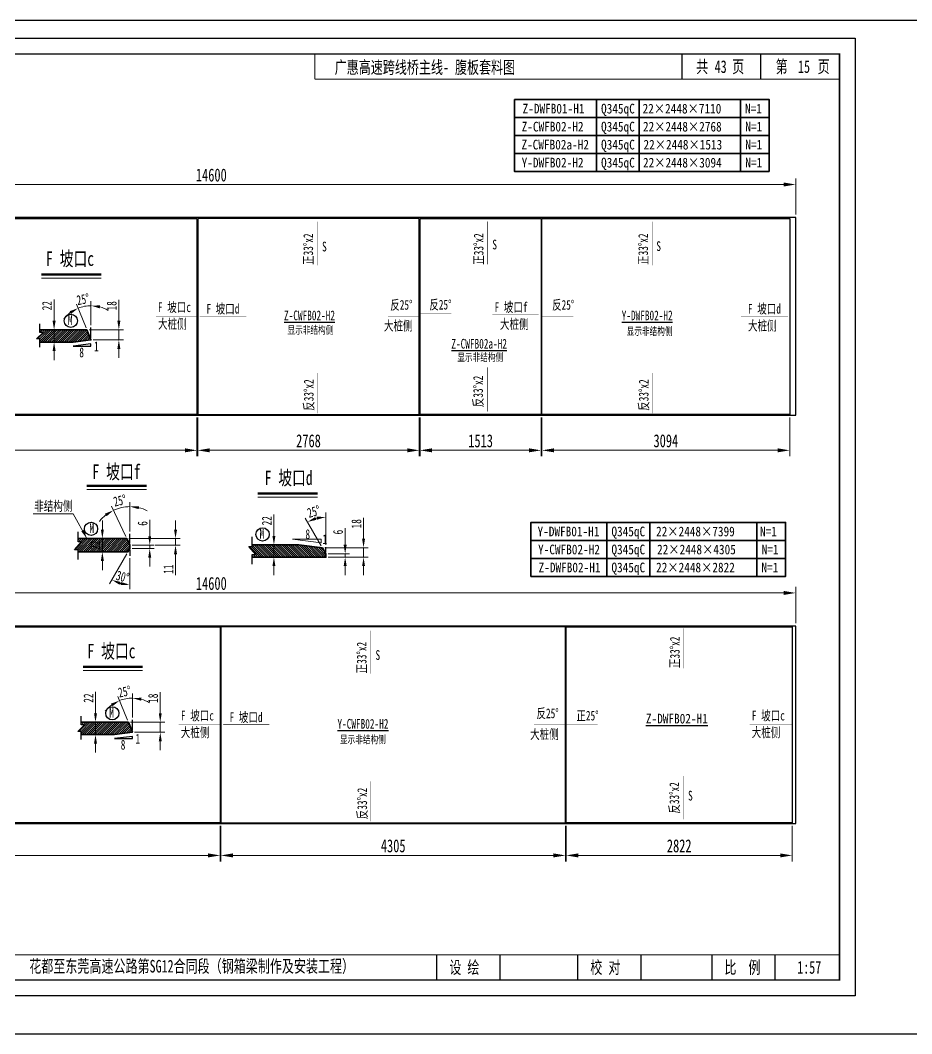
# Model space of a CAD drawing. Extents: x 1629247 to 2251351, y -601856 to -65897.
# Drawn here: x 1913544 to 1924679, y -467897 to -455228 of the extents above; entities that cross this region are included whole.
import ezdxf
from ezdxf.enums import TextEntityAlignment as Align

# ---------------------------------------------------------------- set-up
doc = ezdxf.new("R2010")
doc.units = 0
doc.header["$LTSCALE"] = 2
doc.header["$MEASUREMENT"] = 0
doc.header["$PDMODE"] = 35
doc.header["$PDSIZE"] = 50
doc.linetypes.add('PHANTOM', pattern=[63.5, 31.75, -6.35, 6.35, -6.35, 6.35, -6.35])
doc.layers.get('0').update_dxf_attribs({"linetype": 'CONTINUOUS'})
doc.layers.get('Defpoints').update_dxf_attribs({"linetype": 'CONTINUOUS'})
for name, color, linetype, lineweight in [('1图框轮廓', 7, 'CONTINUOUS', 35), ('文字层', 4, 'CONTINUOUS', 13), ('标注层', 3, 'CONTINUOUS', 13)]:
    doc.layers.add(name, color=color, linetype=linetype, lineweight=lineweight)
doc.layers.add('A3', color=7, linetype='CONTINUOUS')
doc.styles.add('仿宋', font='仿宋_GB2312_1.ttf', dxfattribs={"width": 0.7})
doc.dimstyles.new('标准标注样式-45', dxfattribs={"dimscale": 45, "dimtxt": 2.7, "dimasz": 2.5, "dimexe": 1.25, "dimexo": 0.625, "dimtad": 1, "dimdec": 0, "dimdsep": 46, "dimtxsty": '仿宋', "dimcen": 2.5, "dimclrd": 3, "dimclre": 3, "dimclrt": 4, "dimazin": 0, "dimtfac": 1, "dimtdec": 0, "dimtmove": 0, "dimatfit": 3, "dimfxl": 1.25, "dimlwd": 13, "dimlwe": 13, "dimarcsym": 0})
doc.dimstyles.new('标准标注样式-60', dxfattribs={"dimscale": 60, "dimtxt": 2.7, "dimasz": 2.5, "dimexe": 1.25, "dimexo": 0.625, "dimtad": 1, "dimdec": 0, "dimdsep": 46, "dimtxsty": '仿宋', "dimcen": 2.5, "dimclrd": 3, "dimclre": 3, "dimclrt": 4, "dimazin": 0, "dimtfac": 1, "dimtdec": 0, "dimtmove": 0, "dimatfit": 3, "dimfxl": 1.25, "dimlwd": 13, "dimlwe": 13, "dimarcsym": 0})

# ---------------------------------------------------------------- blocks, each defined once
blk = doc.blocks.new('*D286')
at = {"color": 3, "lineweight": 13, "ltscale": 3}
for p, q in [((1908630, -457657), (1908630, -457206)), ((1923230, -457657), (1923230, -457206))]:
    blk.add_line(p, q, dxfattribs=at)
at = {"color": 3, "linetype": 'ByBlock', "lineweight": 13, "ltscale": 3}
blk.add_line((1923080, -457281), (1908780, -457281), dxfattribs=at)
at = {"color": 3, "ltscale": 3}
for points in [[(1908780, -457256), (1908780, -457306), (1908630, -457281)], [(1923080, -457256), (1923080, -457306), (1923230, -457281)]]:
    blk.add_solid(points, dxfattribs=at)
at = {"layer": 'Defpoints', "color": 0, "ltscale": 3}
for p in [(1908630, -457281), (1908630, -457695), (1923230, -457695)]:
    blk.add_point(p, dxfattribs=at)
at = {"color": 4, "ltscale": 3, "insert": (1915930, -457163), "char_height": 162, "attachment_point": 5, "style": '仿宋'}
blk.add_mtext('14600', dxfattribs=at)
blk = doc.blocks.new('tukuangA4-')
at = {"layer": 'A3'}
for p, q in [((537, 7565), (537, 10327)), ((882, 10327), (537, 10327)), ((12951, 10051), (12951, 10327)), ((13814, 10051), (13814, 10327)), ((882, 8256), (537, 8256)), ((882, 7565), (537, 7565)), ((1745, 173), (1745, 449)), ((10266, 173), (10266, 449)), ((10957, 173), (10957, 449)), ((11811, 173), (11811, 449)), ((12502, 173), (12502, 449)), ((13280, 173), (13280, 449)), ((13971, 173), (13971, 449))]:
    blk.add_line(p, q, dxfattribs=at)
blk.add_lwpolyline([(14850, 10500), (14850, 0), (0, 0), (0, 10500)], close=True, dxfattribs=at)
for points, const_width in [([(882, 10327), (14677, 10327), (14677, 173), (882, 173), (882, 10327)], 17.3), ([(8927, 10051), (8927, 10327)], 13.8), ([(8927, 10051), (14677, 10051)], 13.8), ([(882, 449), (14677, 449)], 13.8)]:
    blk.add_lwpolyline(points, dxfattribs=dict(at, const_width=const_width))
at = {"layer": 'A3', "color": 7, "linetype": 'Continuous', "style": '仿宋', "width": 0.7}
for s, p in [('共    页', (13106, 10120)), ('第     页', (13977, 10120)), ('工程名称', (1009, 242)), ('花都至东莞高速公路第SG12合同段（钢箱梁制作及安装工程）', (5798, 255)), ('设 绘', (10401, 242)), ('校 对', (11946, 242)), ('比  例', (13415, 242))]:
    blk.add_text(s, height=138.1, dxfattribs=at).set_placement(p)
blk.add_text('WSD63711L-', height=172.6, rotation=90, dxfattribs=at).set_placement((806, 9316), align=Align.CENTER)
blk.add_text('图 号', height=172.6, rotation=90, dxfattribs=at).set_placement((793, 7681))
blk.add_text('A4', height=138.1, dxfattribs=at).set_placement((139, 50), align=Align.CENTER)
blk = doc.blocks.new('*D284')
at = {"color": 3, "lineweight": 13, "ltscale": 3}
for p, q in [((1908630, -462763), (1908630, -462312)), ((1923230, -462763), (1923230, -462312))]:
    blk.add_line(p, q, dxfattribs=at)
at = {"color": 3, "linetype": 'ByBlock', "lineweight": 13, "ltscale": 3}
blk.add_line((1923080, -462387), (1908780, -462387), dxfattribs=at)
at = {"color": 3, "ltscale": 3}
for points in [[(1908780, -462362), (1908780, -462412), (1908630, -462387)], [(1923080, -462362), (1923080, -462412), (1923230, -462387)]]:
    blk.add_solid(points, dxfattribs=at)
at = {"layer": 'Defpoints', "color": 0, "ltscale": 3}
for p in [(1908630, -462387), (1908630, -462800), (1923230, -462800)]:
    blk.add_point(p, dxfattribs=at)
at = {"color": 4, "ltscale": 3, "insert": (1915930, -462269), "char_height": 162, "attachment_point": 5, "style": '仿宋'}
blk.add_mtext('14600', dxfattribs=at)
blk = doc.blocks.new('*D288')
at = {"color": 3, "lineweight": 13, "ltscale": 3}
for p, q in [((1908640, -460192), (1908640, -460679)), ((1915750, -460192), (1915750, -460679))]:
    blk.add_line(p, q, dxfattribs=at)
at = {"color": 3, "linetype": 'ByBlock', "lineweight": 13, "ltscale": 3}
blk.add_line((1908790, -460604), (1915600, -460604), dxfattribs=at)
at = {"color": 3, "ltscale": 3}
for points in [[(1908790, -460579), (1908790, -460629), (1908640, -460604)], [(1915600, -460579), (1915600, -460629), (1915750, -460604)]]:
    blk.add_solid(points, dxfattribs=at)
at = {"layer": 'Defpoints', "color": 0, "ltscale": 3}
for p in [(1908640, -460155), (1915750, -460155), (1915750, -460604)]:
    blk.add_point(p, dxfattribs=at)
at = {"color": 4, "ltscale": 3, "insert": (1912195, -460486), "char_height": 162, "attachment_point": 5, "style": '仿宋'}
blk.add_mtext('7110', dxfattribs=at)
blk = doc.blocks.new('*D289')
at = {"color": 3, "lineweight": 13, "ltscale": 3}
for p, q in [((1915760, -460192), (1915760, -460679)), ((1918528, -460192), (1918528, -460679))]:
    blk.add_line(p, q, dxfattribs=at)
at = {"color": 3, "linetype": 'ByBlock', "lineweight": 13, "ltscale": 3}
blk.add_line((1915910, -460604), (1918378, -460604), dxfattribs=at)
at = {"color": 3, "ltscale": 3}
for points in [[(1915910, -460579), (1915910, -460629), (1915760, -460604)], [(1918378, -460579), (1918378, -460629), (1918528, -460604)]]:
    blk.add_solid(points, dxfattribs=at)
at = {"layer": 'Defpoints', "color": 0, "ltscale": 3}
for p in [(1915760, -460155), (1918528, -460155), (1918528, -460604)]:
    blk.add_point(p, dxfattribs=at)
at = {"color": 4, "ltscale": 3, "insert": (1917144, -460486), "char_height": 162, "attachment_point": 5, "style": '仿宋'}
blk.add_mtext('2768', dxfattribs=at)
blk = doc.blocks.new('*D290')
at = {"color": 3, "lineweight": 13, "ltscale": 3}
for p, q in [((1918538, -460192), (1918538, -460679)), ((1920050, -460192), (1920050, -460679))]:
    blk.add_line(p, q, dxfattribs=at)
at = {"color": 3, "linetype": 'ByBlock', "lineweight": 13, "ltscale": 3}
blk.add_line((1918688, -460604), (1919900, -460604), dxfattribs=at)
at = {"color": 3, "ltscale": 3}
for points in [[(1918688, -460579), (1918688, -460629), (1918538, -460604)], [(1919900, -460579), (1919900, -460629), (1920050, -460604)]]:
    blk.add_solid(points, dxfattribs=at)
at = {"layer": 'Defpoints', "color": 0, "ltscale": 3}
for p in [(1918538, -460155), (1920050, -460155), (1920050, -460604)]:
    blk.add_point(p, dxfattribs=at)
at = {"color": 4, "ltscale": 3, "insert": (1919294, -460486), "char_height": 162, "attachment_point": 5, "style": '仿宋'}
blk.add_mtext('1513', dxfattribs=at)
blk = doc.blocks.new('*D291')
at = {"color": 3, "lineweight": 13, "ltscale": 3}
for p, q in [((1908640, -465298), (1908640, -465743)), ((1916039, -465298), (1916039, -465743))]:
    blk.add_line(p, q, dxfattribs=at)
at = {"color": 3, "linetype": 'ByBlock', "lineweight": 13, "ltscale": 3}
blk.add_line((1915889, -465668), (1908790, -465668), dxfattribs=at)
at = {"color": 3, "ltscale": 3}
for points in [[(1908790, -465643), (1908790, -465693), (1908640, -465668)], [(1915889, -465643), (1915889, -465693), (1916039, -465668)]]:
    blk.add_solid(points, dxfattribs=at)
at = {"layer": 'Defpoints', "color": 0, "ltscale": 3}
for p in [(1908640, -465260), (1916039, -465260), (1908640, -465668)]:
    blk.add_point(p, dxfattribs=at)
at = {"color": 4, "ltscale": 3, "insert": (1912340, -465549), "char_height": 162, "attachment_point": 5, "style": '仿宋'}
blk.add_mtext('7399', dxfattribs=at)
blk = doc.blocks.new('*D292')
at = {"color": 3, "lineweight": 13, "ltscale": 3}
for p, q in [((1916049, -465298), (1916049, -465743)), ((1920354, -465298), (1920354, -465743))]:
    blk.add_line(p, q, dxfattribs=at)
at = {"color": 3, "linetype": 'ByBlock', "lineweight": 13, "ltscale": 3}
blk.add_line((1916199, -465668), (1920204, -465668), dxfattribs=at)
at = {"color": 3, "ltscale": 3}
for points in [[(1916199, -465643), (1916199, -465693), (1916049, -465668)], [(1920204, -465643), (1920204, -465693), (1920354, -465668)]]:
    blk.add_solid(points, dxfattribs=at)
at = {"layer": 'Defpoints', "color": 0, "ltscale": 3}
for p in [(1916049, -465260), (1920354, -465260), (1920354, -465668)]:
    blk.add_point(p, dxfattribs=at)
at = {"color": 4, "ltscale": 3, "insert": (1918202, -465549), "char_height": 162, "attachment_point": 5, "style": '仿宋'}
blk.add_mtext('4305', dxfattribs=at)
blk = doc.blocks.new('*D293')
at = {"color": 3, "lineweight": 13, "ltscale": 3}
for p, q in [((1920060, -460192), (1920060, -460679)), ((1923155, -460192), (1923155, -460679))]:
    blk.add_line(p, q, dxfattribs=at)
at = {"color": 3, "linetype": 'ByBlock', "lineweight": 13, "ltscale": 3}
blk.add_line((1920210, -460604), (1923005, -460604), dxfattribs=at)
at = {"color": 3, "ltscale": 3}
for points in [[(1920210, -460579), (1920210, -460629), (1920060, -460604)], [(1923005, -460579), (1923005, -460629), (1923155, -460604)]]:
    blk.add_solid(points, dxfattribs=at)
at = {"layer": 'Defpoints', "color": 0, "ltscale": 3}
for p in [(1920060, -460155), (1923155, -460155), (1923155, -460604)]:
    blk.add_point(p, dxfattribs=at)
at = {"color": 4, "ltscale": 3, "insert": (1921608, -460486), "char_height": 162, "attachment_point": 5, "style": '仿宋'}
blk.add_mtext('3094', dxfattribs=at)
blk = doc.blocks.new('*D294')
at = {"color": 3, "lineweight": 13, "ltscale": 3}
for p, q in [((1920364, -465298), (1920364, -465743)), ((1923186, -465298), (1923186, -465743))]:
    blk.add_line(p, q, dxfattribs=at)
at = {"color": 3, "linetype": 'ByBlock', "lineweight": 13, "ltscale": 3}
blk.add_line((1920514, -465668), (1923036, -465668), dxfattribs=at)
at = {"color": 3, "ltscale": 3}
for points in [[(1920514, -465643), (1920514, -465693), (1920364, -465668)], [(1923036, -465643), (1923036, -465693), (1923186, -465668)]]:
    blk.add_solid(points, dxfattribs=at)
at = {"layer": 'Defpoints', "color": 0, "ltscale": 3}
for p in [(1920364, -465260), (1923186, -465260), (1923186, -465668)]:
    blk.add_point(p, dxfattribs=at)
at = {"color": 4, "ltscale": 3, "insert": (1921775, -465549), "char_height": 162, "attachment_point": 5, "style": '仿宋'}
blk.add_mtext('2822', dxfattribs=at)
blk = doc.blocks.new('*D303')
at = {"layer": 'Defpoints', "color": 0}
for p in [(1914912, -461791), (1915161, -461791), (1914912, -461833)]:
    blk.add_point(p, dxfattribs=at)
at = {"layer": '标注层', "color": 3, "linetype": 'ByBlock', "lineweight": 13}
for p, q in [((1915161, -461678), (1915161, -461471)), ((1915161, -461833), (1915161, -461791)), ((1915161, -461945), (1915161, -462058))]:
    blk.add_line(p, q, dxfattribs=at)
at = {"layer": '标注层', "color": 3, "lineweight": 13}
for p, q in [((1914940, -461791), (1915217, -461791)), ((1914940, -461833), (1915217, -461833))]:
    blk.add_line(p, q, dxfattribs=at)
at = {"layer": '标注层', "color": 3}
for points in [[(1915142, -461678), (1915179, -461678), (1915161, -461791)], [(1915142, -461945), (1915179, -461945), (1915161, -461833)]]:
    blk.add_solid(points, dxfattribs=at)
at = {"layer": '标注层', "color": 4, "insert": (1915072, -461518), "char_height": 122, "attachment_point": 5, "rotation": 90, "style": '仿宋'}
blk.add_mtext('6', dxfattribs=at)
blk = doc.blocks.new('*D304')
at = {"layer": 'Defpoints', "color": 0}
for p in [(1914842, -461313), (1914912, -461647), (1914873, -461707), (1914912, -461767), (1914912, -461791)]:
    blk.add_point(p, dxfattribs=at)
at = {"layer": '标注层', "color": 3, "lineweight": 13}
for p, q in [((1914912, -461619), (1914912, -461251)), ((1914861, -461681), (1914684, -461302))]:
    blk.add_line(p, q, dxfattribs=at)
at = {"layer": '标注层', "color": 3, "linetype": 'ByBlock', "lineweight": 13}
for start, end in [(128.3719, 141.7439), (90, 115), (63.2561, 76.6281)]:
    blk.add_arc((1914912, -461791), 483, start, end, dxfattribs=at)
at = {"layer": '标注层', "color": 3}
for points in [[(1914602, -461396), (1914622, -461428), (1914708, -461353)], [(1915022, -461339), (1915026, -461302), (1914912, -461307)]]:
    blk.add_solid(points, dxfattribs=at)
at = {"layer": '标注层', "color": 4, "insert": (1914788, -461232), "char_height": 121.5, "attachment_point": 5, "rotation": 12.5, "style": '仿宋'}
blk.add_mtext('25°', dxfattribs=at)
blk = doc.blocks.new('*D305')
at = {"layer": 'Defpoints', "color": 0}
for p in [(1914888, -461875), (1914912, -461833), (1914912, -461849), (1914912, -461923), (1914758, -462257)]:
    blk.add_point(p, dxfattribs=at)
at = {"layer": '标注层', "color": 3, "lineweight": 13}
for p, q in [((1914874, -461899), (1914658, -462272)), ((1914912, -461951), (1914912, -462340))]:
    blk.add_line(p, q, dxfattribs=at)
at = {"layer": '标注层', "color": 3, "linetype": 'ByBlock', "lineweight": 13}
blk.add_arc((1914912, -461833), 451, 254.3166, 255.6834, dxfattribs=at)
at = {"layer": '标注层', "color": 3}
for points in [[(1914783, -462284), (1914797, -462250), (1914686, -462223)], [(1914803, -462251), (1914798, -462289), (1914912, -462284)]]:
    blk.add_solid(points, dxfattribs=at)
at = {"layer": '标注层', "color": 4, "insert": (1914822, -462184), "char_height": 121.5, "attachment_point": 5, "rotation": 345.6834, "style": '仿宋'}
blk.add_mtext('30°', dxfattribs=at)
blk = doc.blocks.new('*D306')
at = {"layer": 'Defpoints', "color": 0}
for p in [(1914569, -461707), (1914613, -461707), (1914613, -461875)]:
    blk.add_point(p, dxfattribs=at)
at = {"layer": '标注层', "color": 3, "linetype": 'ByBlock', "lineweight": 13}
for p, q in [((1914569, -461594), (1914569, -461482)), ((1914569, -461875), (1914569, -461707)), ((1914569, -461987), (1914569, -462100))]:
    blk.add_line(p, q, dxfattribs=at)
at = {"layer": '标注层', "color": 3, "lineweight": 13}
for p, q in [((1914585, -461707), (1914513, -461707)), ((1914585, -461875), (1914513, -461875))]:
    blk.add_line(p, q, dxfattribs=at)
at = {"layer": '标注层', "color": 3}
for points in [[(1914550, -461594), (1914588, -461594), (1914569, -461707)], [(1914550, -461987), (1914588, -461987), (1914569, -461875)]]:
    blk.add_solid(points, dxfattribs=at)
at = {"layer": '标注层', "color": 4, "insert": (1914480, -461791), "char_height": 121.5, "attachment_point": 5, "rotation": 90, "style": '仿宋'}
blk.add_mtext('22', dxfattribs=at)
blk = doc.blocks.new('*D307')
at = {"layer": 'Defpoints', "color": 0}
for p in [(1914873, -461707), (1915200, -461791), (1915483, -461791)]:
    blk.add_point(p, dxfattribs=at)
at = {"layer": '标注层', "color": 3, "linetype": 'ByBlock', "lineweight": 13}
for p, q in [((1915483, -461594), (1915483, -461482)), ((1915483, -461707), (1915483, -461791)), ((1915483, -461903), (1915483, -462164))]:
    blk.add_line(p, q, dxfattribs=at)
at = {"layer": '标注层', "color": 3, "lineweight": 13}
for p, q in [((1914901, -461707), (1915539, -461707)), ((1915228, -461791), (1915539, -461791))]:
    blk.add_line(p, q, dxfattribs=at)
at = {"layer": '标注层', "color": 3}
for points in [[(1915464, -461594), (1915502, -461594), (1915483, -461707)], [(1915464, -461903), (1915502, -461903), (1915483, -461791)]]:
    blk.add_solid(points, dxfattribs=at)
at = {"layer": '标注层', "color": 4, "insert": (1915394, -462090), "char_height": 121.5, "attachment_point": 5, "rotation": 90, "style": '仿宋'}
blk.add_mtext('11', dxfattribs=at)
blk = doc.blocks.new('*D311')
at = {"color": 3, "lineweight": 13, "ltscale": 3}
for p, q in [((1914427, -459039), (1914427, -458739)), ((1914365, -459072), (1914245, -458775))]:
    blk.add_line(p, q, dxfattribs=at)
at = {"color": 3, "linetype": 'ByBlock', "lineweight": 13, "ltscale": 3}
for start, end in [(90, 112), (59.8075, 74.9038), (127.0962, 142.1925)]:
    blk.add_arc((1914427, -459224), 428, start, end, dxfattribs=at)
at = {"color": 3, "ltscale": 3}
for points in [[(1914159, -458866), (1914178, -458899), (1914266, -458827)], [(1914536, -458829), (1914541, -458792), (1914427, -458796)]]:
    blk.add_solid(points, dxfattribs=at)
at = {"layer": 'Defpoints', "color": 0, "ltscale": 3}
for p in [(1914372, -458799), (1914376, -459098), (1914427, -459067), (1914427, -459196), (1914427, -459224)]:
    blk.add_point(p, dxfattribs=at)
at = {"color": 4, "ltscale": 3, "insert": (1914328, -458716), "char_height": 121.5, "attachment_point": 5, "rotation": 11, "style": '仿宋'}
blk.add_mtext('25%%D', dxfattribs=at)
blk = doc.blocks.new('*D312')
at = {"color": 3, "linetype": 'ByBlock', "lineweight": 13, "ltscale": 3}
for p, q in [((1914775, -458985), (1914775, -458722)), ((1914775, -459224), (1914775, -459098)), ((1914775, -459336), (1914775, -459449))]:
    blk.add_line(p, q, dxfattribs=at)
at = {"color": 3, "lineweight": 13, "ltscale": 3}
for p, q in [((1914404, -459098), (1914831, -459098)), ((1914455, -459224), (1914831, -459224))]:
    blk.add_line(p, q, dxfattribs=at)
at = {"color": 3, "ltscale": 3}
for points in [[(1914756, -458985), (1914794, -458985), (1914775, -459098)], [(1914756, -459336), (1914794, -459336), (1914775, -459224)]]:
    blk.add_solid(points, dxfattribs=at)
at = {"layer": 'Defpoints', "color": 0, "ltscale": 3}
for p in [(1914376, -459098), (1914775, -459098), (1914427, -459224)]:
    blk.add_point(p, dxfattribs=at)
at = {"color": 4, "ltscale": 3, "insert": (1914686, -458797), "char_height": 121.5, "attachment_point": 5, "rotation": 90, "style": '仿宋'}
blk.add_mtext('18', dxfattribs=at)
blk = doc.blocks.new('*D313')
at = {"color": 3, "linetype": 'ByBlock', "lineweight": 13, "ltscale": 3}
for p, q in [((1913966, -458985), (1913966, -458719)), ((1913966, -459252), (1913966, -459098)), ((1913966, -459364), (1913966, -459477))]:
    blk.add_line(p, q, dxfattribs=at)
at = {"color": 3, "lineweight": 13, "ltscale": 3}
for p, q in [((1913942, -459098), (1914022, -459098)), ((1913963, -459252), (1914022, -459252))]:
    blk.add_line(p, q, dxfattribs=at)
at = {"color": 3, "ltscale": 3}
for points in [[(1913947, -458985), (1913985, -458985), (1913966, -459098)], [(1913947, -459364), (1913985, -459364), (1913966, -459252)]]:
    blk.add_solid(points, dxfattribs=at)
at = {"layer": 'Defpoints', "color": 0, "ltscale": 3}
for p in [(1913914, -459098), (1913966, -459098), (1913935, -459252)]:
    blk.add_point(p, dxfattribs=at)
at = {"color": 4, "ltscale": 3, "insert": (1913877, -458796), "char_height": 121.5, "attachment_point": 5, "rotation": 90, "style": '仿宋'}
blk.add_mtext('22', dxfattribs=at)
blk = doc.blocks.new('*D314')
at = {"color": 3, "lineweight": 13, "ltscale": 3}
for p, q in [((1914883, -463977), (1914763, -463680)), ((1914944, -463944), (1914944, -463645))]:
    blk.add_line(p, q, dxfattribs=at)
at = {"color": 3, "linetype": 'ByBlock', "lineweight": 13, "ltscale": 3}
for start, end in [(127.0962, 142.1925), (90, 112), (59.8075, 74.9038)]:
    blk.add_arc((1914944, -464129), 428, start, end, dxfattribs=at)
at = {"color": 3, "ltscale": 3}
for points in [[(1914677, -463771), (1914695, -463804), (1914784, -463732)], [(1915053, -463734), (1915058, -463697), (1914944, -463701)]]:
    blk.add_solid(points, dxfattribs=at)
at = {"layer": 'Defpoints', "color": 0, "ltscale": 3}
for p in [(1914890, -463704), (1914893, -464003), (1914944, -463972), (1914944, -464101), (1914944, -464129)]:
    blk.add_point(p, dxfattribs=at)
at = {"color": 4, "ltscale": 3, "insert": (1914846, -463621), "char_height": 121.5, "attachment_point": 5, "rotation": 11, "style": '仿宋'}
blk.add_mtext('25%%D', dxfattribs=at)
blk = doc.blocks.new('*D315')
at = {"color": 3, "linetype": 'ByBlock', "lineweight": 13, "ltscale": 3}
for p, q in [((1915292, -463891), (1915292, -463627)), ((1915292, -464129), (1915292, -464003)), ((1915292, -464242), (1915292, -464354))]:
    blk.add_line(p, q, dxfattribs=at)
at = {"color": 3, "lineweight": 13, "ltscale": 3}
for p, q in [((1914922, -464003), (1915349, -464003)), ((1914972, -464129), (1915349, -464129))]:
    blk.add_line(p, q, dxfattribs=at)
at = {"color": 3, "ltscale": 3}
for points in [[(1915274, -463891), (1915311, -463891), (1915292, -464003)], [(1915274, -464242), (1915311, -464242), (1915292, -464129)]]:
    blk.add_solid(points, dxfattribs=at)
at = {"layer": 'Defpoints', "color": 0, "ltscale": 3}
for p in [(1914893, -464003), (1915292, -464003), (1914944, -464129)]:
    blk.add_point(p, dxfattribs=at)
at = {"color": 4, "ltscale": 3, "insert": (1915203, -463703), "char_height": 121.5, "attachment_point": 5, "rotation": 90, "style": '仿宋'}
blk.add_mtext('18', dxfattribs=at)
blk = doc.blocks.new('*D316')
at = {"color": 3, "linetype": 'ByBlock', "lineweight": 13, "ltscale": 3}
for p, q in [((1914483, -463891), (1914483, -463624)), ((1914483, -464157), (1914483, -464003)), ((1914483, -464270), (1914483, -464382))]:
    blk.add_line(p, q, dxfattribs=at)
at = {"color": 3, "lineweight": 13, "ltscale": 3}
for p, q in [((1914459, -464003), (1914540, -464003)), ((1914481, -464157), (1914540, -464157))]:
    blk.add_line(p, q, dxfattribs=at)
at = {"color": 3, "ltscale": 3}
for points in [[(1914465, -463891), (1914502, -463891), (1914483, -464003)], [(1914465, -464270), (1914502, -464270), (1914483, -464157)]]:
    blk.add_solid(points, dxfattribs=at)
at = {"layer": 'Defpoints', "color": 0, "ltscale": 3}
for p in [(1914431, -464003), (1914483, -464003), (1914453, -464157)]:
    blk.add_point(p, dxfattribs=at)
at = {"color": 4, "ltscale": 3, "insert": (1914395, -463701), "char_height": 121.5, "attachment_point": 5, "rotation": 90, "style": '仿宋'}
blk.add_mtext('22', dxfattribs=at)
blk = doc.blocks.new('*D320')
at = {"layer": 'Defpoints', "color": 0}
for p in [(1916694, -461786), (1916712, -461786), (1916687, -461940)]:
    blk.add_point(p, dxfattribs=at)
at = {"layer": '标注层', "color": 3, "linetype": 'ByBlock', "lineweight": 13}
for p, q in [((1916712, -461673), (1916712, -461407)), ((1916712, -461940), (1916712, -461786)), ((1916712, -462052), (1916712, -462165))]:
    blk.add_line(p, q, dxfattribs=at)
at = {"layer": '标注层', "color": 3, "lineweight": 13}
for p, q in [((1916722, -461786), (1916768, -461786)), ((1916715, -461940), (1916768, -461940))]:
    blk.add_line(p, q, dxfattribs=at)
at = {"layer": '标注层', "color": 3}
for points in [[(1916693, -461673), (1916731, -461673), (1916712, -461786)], [(1916693, -462052), (1916731, -462052), (1916712, -461940)]]:
    blk.add_solid(points, dxfattribs=at)
at = {"layer": '标注层', "color": 4, "insert": (1916623, -461484), "char_height": 121.5, "attachment_point": 5, "rotation": 90, "style": '仿宋'}
blk.add_mtext('22', dxfattribs=at)
blk = doc.blocks.new('*D321')
at = {"layer": 'Defpoints', "color": 0}
for p in [(1917361, -461898), (1917602, -461898), (1917361, -461940)]:
    blk.add_point(p, dxfattribs=at)
at = {"layer": '标注层', "color": 3, "linetype": 'ByBlock', "lineweight": 13}
for p, q in [((1917602, -461785), (1917602, -461578)), ((1917602, -461940), (1917602, -461898)), ((1917602, -462052), (1917602, -462165))]:
    blk.add_line(p, q, dxfattribs=at)
at = {"layer": '标注层', "color": 3, "lineweight": 13}
for p, q in [((1917389, -461898), (1917658, -461898)), ((1917389, -461940), (1917658, -461940))]:
    blk.add_line(p, q, dxfattribs=at)
at = {"layer": '标注层', "color": 3}
for points in [[(1917583, -461785), (1917621, -461785), (1917602, -461898)], [(1917583, -462052), (1917621, -462052), (1917602, -461940)]]:
    blk.add_solid(points, dxfattribs=at)
at = {"layer": '标注层', "color": 4, "insert": (1917513, -461626), "char_height": 122, "attachment_point": 5, "rotation": 90, "style": '仿宋'}
blk.add_mtext('6', dxfattribs=at)
blk = doc.blocks.new('*D322')
at = {"layer": 'Defpoints', "color": 0}
for p in [(1917281, -461445), (1917318, -461822), (1917361, -461813), (1917361, -461878), (1917361, -461898)]:
    blk.add_point(p, dxfattribs=at)
at = {"layer": '标注层', "color": 3, "lineweight": 13}
for p, q in [((1917361, -461784), (1917361, -461381)), ((1917304, -461798), (1917103, -461451))]:
    blk.add_line(p, q, dxfattribs=at)
at = {"layer": '标注层', "color": 3, "linetype": 'ByBlock', "lineweight": 13}
blk.add_arc((1917361, -461898), 460, 104.0452, 105.9548, dxfattribs=at)
at = {"layer": '标注层', "color": 3}
for points in [[(1917242, -461473), (1917227, -461438), (1917131, -461499)], [(1917247, -461433), (1917252, -461470), (1917361, -461438)]]:
    blk.add_solid(points, dxfattribs=at)
at = {"layer": '标注层', "color": 4, "insert": (1917210, -461370), "char_height": 121.5, "attachment_point": 5, "rotation": 15.9548, "style": '仿宋'}
blk.add_mtext('25%%D', dxfattribs=at)
blk = doc.blocks.new('*D323')
at = {"layer": 'Defpoints', "color": 0}
for p in [(1917318, -461822), (1917832, -461822), (1917361, -461940)]:
    blk.add_point(p, dxfattribs=at)
at = {"layer": '标注层', "color": 3, "linetype": 'ByBlock', "lineweight": 13}
for p, q in [((1917832, -461710), (1917832, -461446)), ((1917832, -461940), (1917832, -461822)), ((1917832, -462052), (1917832, -462165))]:
    blk.add_line(p, q, dxfattribs=at)
at = {"layer": '标注层', "color": 3, "lineweight": 13}
for p, q in [((1917346, -461822), (1917888, -461822)), ((1917389, -461940), (1917888, -461940))]:
    blk.add_line(p, q, dxfattribs=at)
at = {"layer": '标注层', "color": 3}
for points in [[(1917813, -461710), (1917850, -461710), (1917832, -461822)], [(1917813, -462052), (1917850, -462052), (1917832, -461940)]]:
    blk.add_solid(points, dxfattribs=at)
at = {"layer": '标注层', "color": 4, "insert": (1917743, -461522), "char_height": 121.5, "attachment_point": 5, "rotation": 90, "style": '仿宋'}
blk.add_mtext('18', dxfattribs=at)

msp = doc.modelspace()

# ---------------------------------------------------------------- hatches: boundary and pattern name
at = {"layer": '标注层', "linetype": 'PHANTOM'}
h = msp.add_hatch(dxfattribs=at)
h.set_pattern_fill('ANSI31', color=8, scale=150, style=0)
h.set_pattern_definition([(45, (1913746.202, -459251.817), (-13.25825, 13.25825), [])])
h.paths.add_polyline_path([(1914202.8, -459251.8), (1914426.8, -459223.8), (1914375.9, -459097.8), (1913785.9, -459097.8), (1913785.9, -459129.3), (1913829.6, -459129.3), (1913746.2, -459212.1), (1913785.9, -459212.1), (1913785.9, -459251.8)])
h = msp.add_hatch(dxfattribs=at)
h.set_pattern_fill('ANSI31', color=8, scale=150, style=0)
h.set_pattern_definition([(135, (1917361.175, -461939.704), (13.25825, 13.25825), [])])
h.paths.add_polyline_path([(1917025.2, -461785.7), (1917317.6, -461822.3), (1917361.2, -461897.7), (1917361.2, -461939.7), (1916442.2, -461939.7), (1916442.2, -461906.9), (1916486, -461906.9), (1916398.5, -461806.9), (1916442.2, -461806.9), (1916442.2, -461785.7)])
h.paths.add_polyline_path([(1916892, -461563), (1916892, -461404.3), (1916709.7, -461404.3), (1916709.7, -461563)], flags=9)
h = msp.add_hatch(dxfattribs=at)
h.set_pattern_fill('ANSI31', color=8, scale=150, style=0)
h.set_pattern_definition([(45, (1914221.273, -461874.573), (-13.25825, 13.25825), [])])
h.paths.add_polyline_path([(1914221.3, -461845.9), (1914265, -461845.9), (1914265, -461874.6), (1914887.8, -461874.6), (1914912.1, -461832.6), (1914912.1, -461790.6), (1914872.9, -461706.6), (1914265, -461706.6), (1914265, -461745.9), (1914308.8, -461745.9)])
h.paths.add_polyline_path([(1914389, -461869.9), (1914389, -461711.2), (1914571.2, -461711.2), (1914571.2, -461869.9)], flags=24)
h = msp.add_hatch(dxfattribs=at)
h.set_pattern_fill('ANSI31', color=8, scale=150, style=0)
h.set_pattern_definition([(45, (1914263.661, -464157.056), (-13.25825, 13.25825), [])])
h.paths.add_polyline_path([(1914720.3, -464157.1), (1914944.3, -464129.1), (1914893.4, -464003.1), (1914303.3, -464003.1), (1914303.3, -464034.5), (1914347.1, -464034.5), (1914263.7, -464117.3), (1914303.3, -464117.3), (1914303.3, -464157.1)])

# ---------------------------------------------------------------- linework, layer by layer
at = {"color": 8, "ltscale": 3}
for p, q in [((1852530.5, -455227.8), (2049720.8, -455227.8)), ((1852530.5, -467897.1), (2049720.8, -467897.1))]:
    msp.add_line(p, q, dxfattribs=at)
at = {"color": 7, "ltscale": 3}
for p, q in [((1914426.8, -459196.2), (1914426.8, -459066.8)), ((1914912.1, -461766.6), (1914912.1, -461647)), ((1914912.1, -461849.1), (1914912.1, -461923.2)), ((1917361.2, -461877.7), (1917361.2, -461812.5)), ((1914944.3, -464101.4), (1914944.3, -463972))]:
    msp.add_line(p, q, dxfattribs=at)
at = {"color": 8, "ltscale": 3}
for points in [[(1908630, -460164.6), (1923230, -460164.6), (1923230, -457694.6), (1908630, -457694.6)], [(1908630, -465270.4), (1923230, -465270.4), (1923230, -462800.4), (1908630, -462800.4)]]:
    msp.add_lwpolyline(points, close=True, dxfattribs=at)
at = {"color": 1, "ltscale": 3}
for points in [[(1908640, -457706.6), (1915749.7, -457706.6), (1915749.7, -460154.6), (1908640, -460154.6)], [(1915759.7, -460154.6), (1918527.6, -460154.6), (1918527.6, -457706.6), (1915759.7, -457706.6)], [(1918537.6, -457706.6), (1920050.4, -457706.6), (1920050.4, -460154.6), (1918537.6, -460154.6)], [(1920060.4, -457706.6), (1923154.7, -457706.6), (1923154.7, -460154.6), (1920060.4, -460154.6)], [(1908640, -462812.4), (1916039.2, -462812.4), (1916039.2, -465260.4), (1908640, -465260.4)], [(1916049.2, -465260.4), (1920354.1, -465260.4), (1920354.1, -462812.4), (1916049.2, -462812.4)], [(1920364.1, -462812.4), (1923186.2, -462812.4), (1923186.2, -465260.4), (1920364.1, -465260.4)]]:
    msp.add_lwpolyline(points, close=True, dxfattribs=at)
at = {"color": 7}
for points in [[(1913785.9, -459314.3), (1913785.9, -459212.1), (1913746.2, -459212.1), (1913829.6, -459129.3), (1913785.9, -459129.3), (1913785.9, -459023.7)], [(1914265, -461967.1), (1914265, -461845.9), (1914221.3, -461845.9), (1914308.8, -461745.9), (1914265, -461745.9), (1914265, -461624.7)], [(1916442.2, -462028.1), (1916442.2, -461906.9), (1916486, -461906.9), (1916398.5, -461806.9), (1916442.2, -461806.9), (1916442.2, -461685.7)], [(1914303.3, -464219.6), (1914303.3, -464117.3), (1914263.7, -464117.3), (1914347.1, -464034.5), (1914303.3, -464034.5), (1914303.3, -463929)]]:
    msp.add_lwpolyline(points, dxfattribs=at)
at = {"color": 7, "ltscale": 3}
for points in [[(1914426.3, -459274.2), (1914202.3, -459302.2), (1914202.3, -459302.2), (1914426.3, -459302.2)], [(1914943.7, -464179.5), (1914719.7, -464207.5), (1914719.7, -464207.5), (1914943.7, -464207.5)]]:
    msp.add_lwpolyline(points, close=True, dxfattribs=at)
at = {"color": 3, "ltscale": 3}
for centre in [(1914175.5, -458986), (1914427.4, -461585.2), (1916570.8, -461654.9), (1914693, -463891.2)]:
    msp.add_circle(centre, 82.7, dxfattribs=at)
at = {"layer": '1图框轮廓', "color": 30, "ltscale": 3}
for p, q in [((1920741.9, -456445), (1920741.9, -456220)), ((1921276.4, -456445), (1921276.4, -456220)), ((1922539.4, -456445), (1922539.4, -456220)), ((1920741.9, -456445), (1920741.9, -456670)), ((1921276.4, -456670), (1921276.4, -456445)), ((1922539.4, -456445), (1922539.4, -456670)), ((1920741.9, -456670), (1920741.9, -456895)), ((1921276.4, -456895), (1921276.4, -456670)), ((1922539.4, -456670), (1922539.4, -456895)), ((1920741.9, -456895), (1920741.9, -457120)), ((1921276.4, -457120), (1921276.4, -456895)), ((1922539.4, -456895), (1922539.4, -457120)), ((1920871.6, -461730.8), (1920871.6, -461505.8)), ((1921406.1, -461730.8), (1921406.1, -461505.8)), ((1922744.2, -461730.8), (1922744.2, -461505.8)), ((1920871.6, -461730.8), (1920871.6, -461955.8)), ((1921406.1, -461955.8), (1921406.1, -461730.8)), ((1922744.2, -461730.8), (1922744.2, -461955.8)), ((1920871.6, -462180.8), (1920871.6, -461955.8)), ((1921406.1, -462180.8), (1921406.1, -461955.8)), ((1922744.2, -462180.8), (1922744.2, -461955.8))]:
    msp.add_line(p, q, dxfattribs=at)
for points in [[(1919718.5, -456445), (1922899.4, -456445), (1922899.4, -456220), (1919718.5, -456220)], [(1922899.4, -456670), (1919718.5, -456670), (1919718.5, -456445), (1922899.4, -456445)], [(1922899.4, -456895), (1919718.5, -456895), (1919718.5, -456670), (1922899.4, -456670)], [(1922899.4, -457120), (1919718.5, -457120), (1919718.5, -456895), (1922899.4, -456895)], [(1919923.3, -461730.8), (1923104.2, -461730.8), (1923104.2, -461505.8), (1919923.3, -461505.8)], [(1923104.2, -461955.8), (1919923.3, -461955.8), (1919923.3, -461730.8), (1923104.2, -461730.8)], [(1919923.3, -462180.8), (1923104.2, -462180.8), (1923104.2, -461955.8), (1919923.3, -461955.8)]]:
    msp.add_lwpolyline(points, close=True, dxfattribs=at)
at = {"layer": '1图框轮廓', "color": 1}
for points in [[(1913785.9, -459251.8), (1914202.8, -459251.8), (1914426.8, -459223.8), (1914375.9, -459097.8), (1913785.9, -459097.8)], [(1914303.3, -464157.1), (1914720.3, -464157.1), (1914944.3, -464129.1), (1914893.4, -464003.1), (1914303.3, -464003.1)]]:
    msp.add_lwpolyline(points, dxfattribs=at)
at = {"layer": '1图框轮廓', "color": 2}
for points in [[(1914265, -461874.6), (1914887.8, -461874.6), (1914912.1, -461832.6), (1914912.1, -461790.6), (1914872.9, -461706.6), (1914265, -461706.6)], [(1916442.2, -461785.7), (1917025.2, -461785.7), (1917317.6, -461822.3), (1917361.2, -461897.7), (1917361.2, -461939.7), (1916442.2, -461939.7)]]:
    msp.add_lwpolyline(points, dxfattribs=at)
at = {"layer": '文字层', "lineweight": 50}
for p, q in [((1914553.7, -458405.2), (1913810.5, -458405.2)), ((1915119.5, -461047.8), (1914376.3, -461047.8)), ((1916511.5, -461144.6), (1917254.7, -461144.6)), ((1915071.1, -463310.5), (1914327.9, -463310.5))]:
    msp.add_line(p, q, dxfattribs=at)
at = {"layer": '文字层', "lineweight": 20}
for p, q in [((1914553.7, -458450.2), (1913810.5, -458450.2)), ((1915119.5, -461092.8), (1914376.3, -461092.8)), ((1916511.5, -461189.6), (1917254.7, -461189.6)), ((1915071.1, -463355.5), (1914327.9, -463355.5))]:
    msp.add_line(p, q, dxfattribs=at)
at = {"layer": '标注层', "color": 42}
for points in [[(1917256.7, -457743.6, 0, 25, 0), (1917256.7, -457818.4, 5, 5, 0), (1917256.7, -458292, 5, 5, 0)], [(1919378.3, -457730.8, 0, 25, 0), (1919378.3, -457805.6, 5, 5, 0), (1919378.3, -458279.2, 5, 5, 0)], [(1921440.7, -457743.6, 0, 25, 0), (1921440.7, -457818.4, 5, 5, 0), (1921440.7, -458292, 5, 5, 0)], [(1915749.7, -458930.6, 0, 25, 0), (1915674.9, -458930.6, 5, 5, 0), (1915238.3, -458930.6, 5, 5, 0)], [(1915776.2, -458927.9, 0, 25, 0), (1915851, -458927.9, 5, 5, 0), (1916367, -458927.9, 5, 5, 0)], [(1918527.6, -458930.6, 0, 25, 0), (1918452.8, -458930.6, 5, 5, 0), (1918136.3, -458930.6, 5, 5, 0)], [(1918537.6, -458899.1, 0, 25, 0), (1918612.4, -458899.1, 5, 5, 0), (1918929, -458899.1, 5, 5, 0)], [(1920029.4, -458907.4, 0, 25, 0), (1919954.6, -458907.4, 5, 5, 0), (1919438.7, -458907.4, 5, 5, 0)], [(1920060.4, -458930.6, 0, 25, 0), (1920135.2, -458930.6, 5, 5, 0), (1920451.8, -458930.6, 5, 5, 0)], [(1923138.3, -458927.9, 0, 25, 0), (1923063.4, -458927.9, 5, 5, 0), (1922547.5, -458927.9, 5, 5, 0)], [(1917256.7, -460143.1, 0, 25, 0), (1917256.7, -460068.3, 5, 5, 0), (1917256.7, -459637.3, 5, 5, 0)], [(1919378.3, -460130.3, 0, 25, 0), (1919378.3, -460055.5, 5, 5, 0), (1919378.3, -459564.4, 5, 5, 0)], [(1921440.7, -460143.1, 0, 25, 0), (1921440.7, -460068.3, 5, 5, 0), (1921440.7, -459637.3, 5, 5, 0)], [(1917923.8, -462849.5, 0, 25, 0), (1917923.8, -462924.3, 5, 5, 0), (1917923.8, -463397.9, 5, 5, 0)], [(1921829.4, -462823.9, 0, 25, 0), (1921829.4, -462898.7, 5, 5, 0), (1921829.4, -463329.7, 5, 5, 0)], [(1916039.2, -464036.4, 0, 25, 0), (1915964.4, -464036.4, 5, 5, 0), (1915522.5, -464036.4, 5, 5, 0)], [(1916065.7, -464033.8, 0, 25, 0), (1916140.5, -464033.8, 5, 5, 0), (1916656.5, -464033.8, 5, 5, 0)], [(1920354.1, -464036.4, 0, 25, 0), (1920279.3, -464036.4, 5, 5, 0), (1919962.8, -464036.4, 5, 5, 0)], [(1920364.1, -464036.4, 0, 25, 0), (1920438.9, -464036.4, 5, 5, 0), (1920755.5, -464036.4, 5, 5, 0)], [(1923186.2, -464036.4, 0, 25, 0), (1923111.4, -464036.4, 5, 5, 0), (1922654, -464036.4, 5, 5, 0)], [(1921829.4, -465223.4, 0, 25, 0), (1921829.4, -465148.6, 5, 5, 0), (1921829.4, -464675, 5, 5, 0)], [(1917923.8, -465249, 0, 25, 0), (1917923.8, -465174.2, 5, 5, 0), (1917923.8, -464743.1, 5, 5, 0)]]:
    msp.add_lwpolyline(points, format="xyseb", dxfattribs=at)
at = {"layer": '标注层', "color": 7}
msp.add_lwpolyline([(1917300.5, -461761.3), (1916942.1, -461716.5), (1916942.1, -461716.5), (1917300.5, -461716.5)], close=True, dxfattribs=at)

# ---------------------------------------------------------------- block references
at = {"color": 8, "xscale": 1.139999999999418, "yscale": 1.139999999999418, "zscale": 1.14}
msp.add_blockref('tukuangA4-', (1907045.9, -467422.2), dxfattribs=at)

# ---------------------------------------------------------------- texts
at = {"color": 7, "style": '仿宋', "width": 0.85}
for s, p in [('Z-DWFB01-H1', (1920204.8, -456332.5)), ('Q345qC', (1921009.2, -456332.5)), ('N=1 ', (1922737.8, -456332.5)), ('Z-CWFB02-H2', (1920193.3, -456557.5)), ('Q345qC', (1921009.2, -456557.5)), ('22×2448×2768', (1921813.7, -456557.5)), ('N=1 ', (1922740.5, -456557.5)), ('Z-CWFB02a-H2', (1920225.8, -456782.5)), ('Q345qC', (1921009.2, -456782.5)), ('22×2448×1513', (1921820.4, -456782.5)), ('N=1 ', (1922740.5, -456782.5)), ('Y-DWFB02-H2', (1920193.3, -457007.5)), ('Q345qC', (1921009.2, -457007.5)), ('22×2448×3094', (1921814.1, -457007.5)), ('N=1 ', (1922740.5, -457007.5)), ('Y-DWFB01-H1', (1920391.4, -461618.3)), ('Q345qC', (1921138.8, -461618.3)), ('N=1 ', (1922924.2, -461618.3)), ('Y-CWFB02-H2', (1920398.1, -461843.3)), ('Q345qC', (1921138.8, -461843.3)), ('22×2448×4305', (1921990.2, -461843.3)), ('N=1 ', (1922945.3, -461843.3)), ('Z-DWFB02-H1', (1920404.9, -462068.3)), ('Q345qC', (1921138.8, -462068.3)), ('N=1 ', (1922942.6, -462068.3))]:
    msp.add_text(s, height=121.5, dxfattribs=at).set_placement(p, align=Align.MIDDLE_CENTER)
for s, p in [('22×2448×7110', (1921317.3, -456332.5)), ('22×2448×7399', (1921485.7, -461618.3)), ('22×2448×2822', (1921486.3, -462068.3))]:
    msp.add_text(s, height=121.5, dxfattribs=at).set_placement(p, align=Align.MIDDLE_LEFT)
at = {"color": 6, "linetype": 'PHANTOM', "ltscale": 10, "style": '仿宋', "width": 0.7}
for s, p in [('%%UZ-CWFB02-H2', (1916838.5, -458978)), ('%%UY-DWFB02-H2', (1921056.6, -458978)), ('%%UZ-CWFB02a-H2', (1918928.8, -459332.1)), ('%%UY-CWFB02-H2', (1917505.7, -464083.9))]:
    msp.add_text(s, height=121.5, dxfattribs=at).set_placement(p)
at = {"color": 152, "linetype": 'PHANTOM', "ltscale": 10, "style": '仿宋', "width": 0.7}
for p in [(1916882, -459149), (1921119.4, -459163.9), (1919003.3, -459489.9), (1917537.6, -464266.9)]:
    msp.add_text('显示非结构侧', height=97.2, dxfattribs=at).set_placement(p)
at = {"color": 6, "style": '仿宋', "width": 0.85}
msp.add_text('%%UZ-DWFB02-H1', height=121.5, dxfattribs=at).set_placement((1921745.4, -463957.8), align=Align.MIDDLE_CENTER)
at = {"layer": 'A3', "color": 6, "linetype": 'Continuous', "style": '仿宋', "width": 0.7}
msp.add_text('广惠高速跨线桥主线- 腹板套料图', height=157.429, dxfattribs=at).set_placement((1917471, -455894.6))
at = {"layer": 'A3', "color": 1, "linetype": 'Continuous', "style": '仿宋', "width": 0.7}
for s, p in [('43', (1922217.9, -455885.8)), ('15', (1923259.2, -455885.8))]:
    msp.add_text(s, height=157.43, dxfattribs=at).set_placement(p)
at = {"layer": 'A3', "color": 7, "linetype": 'Continuous', "style": '仿宋', "width": 0.7}
msp.add_text('1:57', height=157.43, dxfattribs=at).set_placement((1923249.1, -467146.8))
at = {"layer": '文字层', "color": 1, "style": '仿宋', "width": 0.7}
for s, p in [('F 坡口c', (1913865.1, -458298.1)), ('F 坡口f', (1914444.6, -460960.8)), ('F 坡口d', (1916595.3, -461037.4)), ('F 坡口c', (1914382.5, -463203.3))]:
    msp.add_text(s, height=180, dxfattribs=at).set_placement(p)
at = {"layer": '标注层', "color": 42, "style": '仿宋', "width": 0.7}
for s, p in [('正33%%Dx2', (1917201.1, -458286.2)), ('正33%%Dx2', (1919329.5, -458284.4)), ('正33%%Dx2', (1921385.1, -458286.2)), ('反33%%Dx2', (1917207.8, -460109.6)), ('反33%%Dx2', (1919322.7, -460064.5)), ('反33%%Dx2', (1921391.9, -460109.6)), ('正33%%Dx2', (1917868.2, -463392.1)), ('正33%%Dx2', (1921780.5, -463325.9)), ('反33%%Dx2', (1917875, -465215.4)), ('反33%%Dx2', (1921773.8, -465146))]:
    msp.add_text(s, height=121.5, rotation=90, dxfattribs=at).set_placement(p)
for s, p in [('S', (1917313.6, -458117.8)), ('S', (1919440.7, -458092.1)), ('S', (1921489.1, -458112.3)), ('F 坡口c', (1915264.2, -458875)), ('反25%%D', (1918165.1, -458846.4)), ('反25%%D', (1918652.9, -458843.5)), ('F 坡口f', (1919468.4, -458874.2)), ('反25%%D', (1920186.5, -458846.4)), ('F 坡口d', (1915868.7, -458894.7)), ('F 坡口d', (1922634.3, -458894.7)), ('大桩侧', (1915264.5, -459084.1)), ('大桩侧', (1918086.1, -459106.8)), ('大桩侧', (1919535.5, -459086.4)), ('大桩侧', (1922634.5, -459106.8)), ('S', (1917980.8, -463223.7)), ('反25%%D', (1919991.6, -463952.3)), ('F 坡口c', (1915551.3, -463980.8)), ('F 坡口d', (1916158.2, -464000.6)), ('正25%%D', (1920490.2, -463980.8)), ('F 坡口c', (1922682.8, -463980.8)), ('大桩侧', (1915548.7, -464190)), ('大桩侧', (1919912.6, -464212.7)), ('大桩侧', (1922680.2, -464190)), ('S', (1921885.5, -464981.9))]:
    msp.add_text(s, height=121.5, dxfattribs=at).set_placement(p)
at = {"layer": '标注层', "color": 2, "style": '仿宋', "width": 0.7}
for p in [(1914138.5, -459038.9), (1914406.9, -461638.2), (1916533.8, -461707.8), (1914656, -463944.2)]:
    msp.add_text('M', height=121.5, dxfattribs=at).set_placement(p)
at = {"layer": '标注层', "color": 4, "style": '仿宋', "width": 0.7}
for s, p in [('1', (1914465.6, -459364.6)), ('8', (1914281.1, -459440.2)), ('非结构侧', (1913718.2, -461360.1)), ('8', (1917105.8, -461712.8)), ('1', (1917319.2, -461776.9)), ('1', (1914983, -464269.9)), ('8', (1914798.6, -464345.5))]:
    msp.add_text(s, height=121.5, dxfattribs=at).set_placement(p)

# ---------------------------------------------------------------- dimensions: what is measured, and where the dimension line sits
at = {"color": 8, "ltscale": 3}
for base, p1, p2, picture, middle in [((1908630, -457281.3), (1923230, -457694.6), (1908630, -457694.6), '*D286', (1915930, -457162.8)), ((1908630, -462387.2), (1923230, -462800.4), (1908630, -462800.4), '*D284', (1915930, -462268.7))]:
    dim = msp.add_linear_dim(base=base, p1=p1, p2=p2, dimstyle='标准标注样式-60', dxfattribs=at)
    dim.commit()
    dim.dimension.update_dxf_attribs({"geometry": picture, "text_midpoint": middle})
at = {"color": 7, "ltscale": 3}
for base, line1, line2, picture, middle in [((1914372.2, -458799.1), ((1914426.8, -459223.8), (1914375.9, -459097.8)), ((1914426.8, -459196.2), (1914426.8, -459066.8)), '*D311', (1914345.1, -458803.5)), ((1914889.6, -463704.3), ((1914944.3, -464129.1), (1914893.4, -464003.1)), ((1914944.3, -464101.4), (1914944.3, -463972)), '*D314', (1914862.6, -463708.7))]:
    dim = msp.add_angular_dim_2l(base=base, line1=line1, line2=line2, text='25%%D', dimstyle='标准标注样式-45', override={"dimadec": 0}, dxfattribs=at)
    dim.commit()
    dim.dimension.update_dxf_attribs({"geometry": picture, "text_midpoint": middle, "dimtype": 162})
for base, p1, p2, picture, middle in [((1913965.9, -459097.8), (1913935.1, -459251.8), (1913913.8, -459097.8), '*D313', (1913877.1, -458795.7)), ((1914774.8, -459097.8), (1914426.8, -459223.8), (1914375.9, -459097.8), '*D312', (1914685.9, -458797.3)), ((1914483.4, -464003.1), (1914452.6, -464157.1), (1914431.2, -464003.1), '*D316', (1914394.5, -463701)), ((1915292.3, -464003.1), (1914944.3, -464129.1), (1914893.4, -464003.1), '*D315', (1915203.4, -463702.6))]:
    dim = msp.add_linear_dim(base=base, p1=p1, p2=p2, angle=90, dimstyle='标准标注样式-45', override={"dimlfac": 0.142857}, dxfattribs=at)
    dim.commit()
    dim.dimension.update_dxf_attribs({"geometry": picture, "text_midpoint": middle})
at = {"color": 6, "ltscale": 3}
for base, p1, p2, picture, middle in [((1915749.7, -460604.4), (1908640, -460154.6), (1915749.7, -460154.6), '*D288', (1912194.9, -460485.9)), ((1918527.6, -460604.4), (1915759.7, -460154.6), (1918527.6, -460154.6), '*D289', (1917143.7, -460485.9)), ((1920050.4, -460604.4), (1918537.6, -460154.6), (1920050.4, -460154.6), '*D290', (1919294, -460485.9)), ((1923154.7, -460604.4), (1920060.4, -460154.6), (1923154.7, -460154.6), '*D293', (1921607.6, -460485.9)), ((1908640, -465667.8), (1916039.2, -465260.4), (1908640, -465260.4), '*D291', (1912339.6, -465549.3)), ((1920354.1, -465667.8), (1916049.2, -465260.4), (1920354.1, -465260.4), '*D292', (1918201.7, -465549.3)), ((1923186.2, -465667.8), (1920364.1, -465260.4), (1923186.2, -465260.4), '*D294', (1921775.2, -465549.3))]:
    dim = msp.add_linear_dim(base=base, p1=p1, p2=p2, dimstyle='标准标注样式-60', dxfattribs=at)
    dim.commit()
    dim.dimension.update_dxf_attribs({"geometry": picture, "text_midpoint": middle})
at = {"layer": '标注层', "color": 7}
dim = msp.add_angular_dim_2l(base=(1914842.1, -461312.5), line1=((1914912.1, -461790.6), (1914872.9, -461706.6)), line2=((1914912.1, -461766.6), (1914912.1, -461647)), dimstyle='标准标注样式-45', override={"dimlfac": 0.142857, "dimadec": 0}, dxfattribs=at)
dim.commit()
dim.dimension.update_dxf_attribs({"geometry": '*D304', "text_midpoint": (1914788.3, -461232.1)})
dim = msp.add_angular_dim_2l(base=(1917281.3, -461444.6), line1=((1917317.6, -461822.3), (1917361.2, -461897.7)), line2=((1917361.2, -461877.7), (1917361.2, -461812.5)), text='25%%D', dimstyle='标准标注样式-45', override={"dimlfac": 0.142857, "dimadec": 0}, dxfattribs=at)
dim.commit()
dim.dimension.update_dxf_attribs({"geometry": '*D322', "text_midpoint": (1917234.7, -461455.3), "dimtype": 162})
for base, p1, p2, picture, middle in [((1916712, -461785.7), (1916687.1, -461939.7), (1916693.8, -461785.7), '*D320', (1916623.1, -461483.6)), ((1915160.6, -461790.6), (1914912.1, -461832.6), (1914912.1, -461790.6), '*D303', (1915071.8, -461518.4)), ((1917602.1, -461897.7), (1917361.2, -461939.7), (1917361.2, -461897.7), '*D321', (1917513.3, -461625.5))]:
    dim = msp.add_linear_dim(base=base, p1=p1, p2=p2, angle=90, dimstyle='标准标注样式-45', override={"dimlfac": 0.142857}, dxfattribs=at)
    dim.commit()
    dim.dimension.update_dxf_attribs({"geometry": picture, "text_midpoint": middle})
for base, p1, p2, text, picture, middle in [((1914569, -461706.6), (1914612.6, -461874.6), (1914612.6, -461706.6), '22', '*D306', (1914480.1, -461790.6)), ((1915483.2, -461790.6), (1914872.9, -461706.6), (1915199.5, -461790.6), '11', '*D307', (1915394.3, -462089.7)), ((1917831.7, -461822.3), (1917361.2, -461939.7), (1917317.6, -461822.3), '18', '*D323', (1917742.8, -461521.8))]:
    dim = msp.add_linear_dim(base=base, p1=p1, p2=p2, angle=90, text=text, dimstyle='标准标注样式-45', override={"dimlfac": 0.142857}, dxfattribs=at)
    dim.commit()
    dim.dimension.update_dxf_attribs({"geometry": picture, "text_midpoint": middle})
dim = msp.add_angular_dim_2l(base=(1914757.7, -462256.8), line1=((1914912.1, -461849.1), (1914912.1, -461923.2)), line2=((1914887.8, -461874.6), (1914912.1, -461832.6)), dimstyle='标准标注样式-45', override={"dimlfac": 0.142857, "dimadec": 0}, dxfattribs=at)
dim.commit()
dim.dimension.update_dxf_attribs({"geometry": '*D305', "text_midpoint": (1914800.5, -462270), "dimtype": 162})

# ---------------------------------------------------------------- leaders
at = {"color": 7, "ltscale": 3}
msp.add_leader([(1914376, -461705.9), (1914204.5, -461396.8), (1913705.5, -461396.8)], dimstyle='标准标注样式-45', override={"dimgap": 0.625, "dimtad": 0}, dxfattribs=at)

doc.saveas('drawing.dxf')
